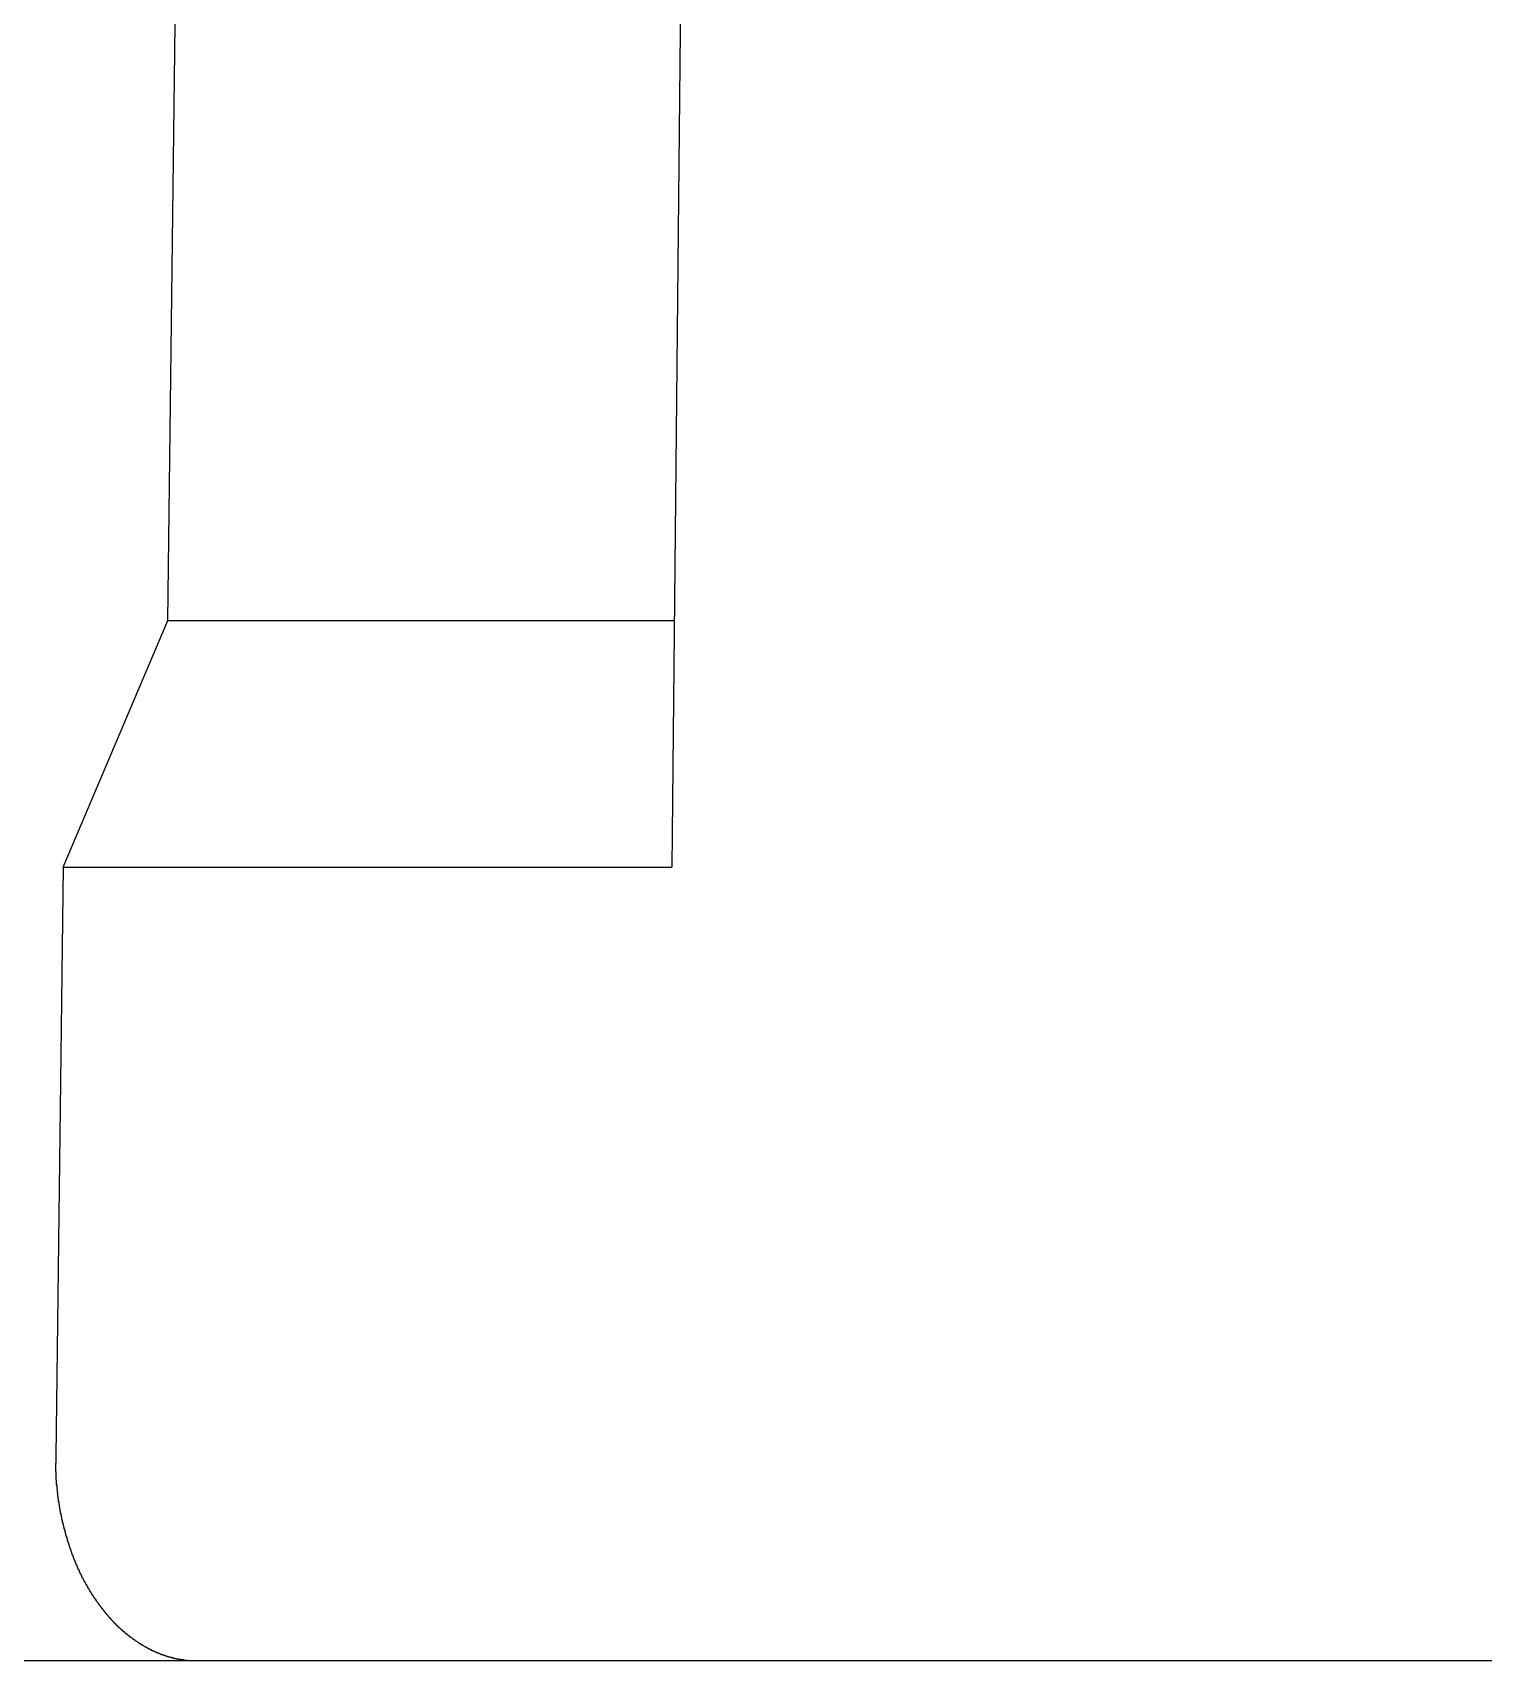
# Model space of a CAD drawing. Extents: x 257 to 467, y 148 to 350.
# Drawn here: x 295.97 to 299.589, y 234.877 to 238.937 of the extents above; entities that cross this region are included whole.
import ezdxf

# ---------------------------------------------------------------- set-up
doc = ezdxf.new("R2010")
doc.units = 0
doc.linetypes.add('DASHED', pattern=[19.05, 12.7, -6.35])
doc.layers.get('0').update_dxf_attribs({"linetype": 'CONTINUOUS'})

msp = doc.modelspace()

# ---------------------------------------------------------------- linework, layer by layer
at = {"color": 7, "linetype": 'CONTINUOUS'}
for p, q in [((297.8245, 262.8649), (297.5641, 236.8548)), ((296.3073, 237.47), (296.3679, 242.3772)), ((296.0457, 236.8548), (296.3073, 237.47)), ((296.3073, 237.47), (297.5702, 237.47)), ((296.0457, 236.8548), (296.0276, 235.3859)), ((296.0457, 236.8548), (297.5641, 236.8548)), ((291.6317, 234.8772), (319.6317, 234.8772))]:
    msp.add_line(p, q, dxfattribs=at)
at = {"color": 7}
msp.add_polyline3d([(296.028, 235.386, 0), (296.028, 235.386, 0), (296.028, 235.385, 0), (296.028, 235.385, 0), (296.028, 235.385, 0), (296.028, 235.384, 0), (296.028, 235.384, 0), (296.028, 235.384, 0), (296.028, 235.383, 0), (296.028, 235.383, 0), (296.028, 235.382, 0), (296.028, 235.382, 0), (296.028, 235.382, 0), (296.028, 235.381, 0), (296.028, 235.381, 0), (296.028, 235.381, 0), (296.028, 235.38, 0), (296.028, 235.38, 0), (296.028, 235.38, 0), (296.028, 235.379, 0), (296.028, 235.379, 0), (296.028, 235.379, 0), (296.028, 235.378, 0), (296.028, 235.378, 0), (296.028, 235.378, 0), (296.028, 235.377, 0), (296.028, 235.377, 0), (296.028, 235.377, 0), (296.028, 235.376, 0), (296.028, 235.376, 0), (296.028, 235.376, 0), (296.028, 235.375, 0), (296.028, 235.375, 0), (296.028, 235.375, 0), (296.028, 235.374, 0), (296.028, 235.374, 0), (296.028, 235.374, 0), (296.028, 235.373, 0), (296.028, 235.373, 0), (296.028, 235.373, 0), (296.028, 235.372, 0), (296.028, 235.372, 0), (296.028, 235.372, 0), (296.028, 235.371, 0), (296.028, 235.371, 0), (296.028, 235.371, 0), (296.028, 235.37, 0), (296.028, 235.37, 0), (296.028, 235.37, 0), (296.028, 235.369, 0), (296.028, 235.369, 0), (296.028, 235.369, 0), (296.027, 235.368, 0), (296.027, 235.368, 0), (296.027, 235.368, 0), (296.027, 235.367, 0), (296.027, 235.367, 0), (296.027, 235.366, 0), (296.027, 235.366, 0), (296.027, 235.366, 0), (296.027, 235.365, 0), (296.027, 235.365, 0), (296.027, 235.365, 0), (296.027, 235.364, 0), (296.027, 235.364, 0), (296.027, 235.364, 0), (296.027, 235.363, 0), (296.027, 235.363, 0), (296.027, 235.363, 0), (296.027, 235.362, 0), (296.027, 235.362, 0), (296.027, 235.362, 0), (296.027, 235.361, 0), (296.027, 235.361, 0), (296.027, 235.361, 0), (296.027, 235.36, 0), (296.027, 235.36, 0), (296.027, 235.36, 0), (296.027, 235.359, 0), (296.027, 235.359, 0), (296.027, 235.359, 0), (296.027, 235.358, 0), (296.027, 235.358, 0), (296.027, 235.358, 0), (296.027, 235.357, 0), (296.027, 235.357, 0), (296.027, 235.357, 0), (296.027, 235.356, 0), (296.027, 235.356, 0), (296.027, 235.356, 0), (296.027, 235.355, 0), (296.027, 235.355, 0), (296.027, 235.355, 0), (296.027, 235.354, 0), (296.027, 235.354, 0), (296.027, 235.354, 0), (296.027, 235.353, 0), (296.027, 235.353, 0), (296.027, 235.353, 0), (296.027, 235.352, 0), (296.027, 235.352, 0), (296.027, 235.352, 0), (296.027, 235.351, 0), (296.027, 235.351, 0), (296.027, 235.351, 0), (296.027, 235.35, 0), (296.027, 235.35, 0), (296.027, 235.349, 0), (296.027, 235.349, 0), (296.027, 235.349, 0), (296.028, 235.348, 0), (296.028, 235.348, 0), (296.028, 235.348, 0), (296.028, 235.347, 0), (296.028, 235.347, 0), (296.028, 235.347, 0), (296.028, 235.346, 0), (296.028, 235.346, 0), (296.028, 235.346, 0), (296.028, 235.345, 0), (296.028, 235.345, 0), (296.028, 235.345, 0), (296.028, 235.344, 0), (296.028, 235.344, 0), (296.028, 235.344, 0), (296.028, 235.343, 0), (296.028, 235.343, 0), (296.028, 235.343, 0), (296.028, 235.342, 0), (296.028, 235.342, 0), (296.028, 235.342, 0), (296.028, 235.341, 0), (296.028, 235.341, 0), (296.028, 235.341, 0), (296.028, 235.34, 0), (296.028, 235.34, 0), (296.028, 235.34, 0), (296.028, 235.339, 0), (296.028, 235.339, 0), (296.028, 235.339, 0), (296.028, 235.338, 0), (296.028, 235.338, 0), (296.028, 235.338, 0), (296.028, 235.337, 0), (296.028, 235.337, 0), (296.028, 235.337, 0), (296.028, 235.336, 0), (296.028, 235.336, 0), (296.028, 235.336, 0), (296.028, 235.335, 0), (296.028, 235.335, 0), (296.028, 235.335, 0), (296.028, 235.334, 0), (296.028, 235.334, 0), (296.028, 235.333, 0), (296.028, 235.333, 0), (296.028, 235.333, 0), (296.028, 235.332, 0), (296.028, 235.332, 0), (296.028, 235.332, 0), (296.028, 235.331, 0), (296.028, 235.331, 0), (296.028, 235.331, 0), (296.028, 235.33, 0), (296.028, 235.33, 0), (296.028, 235.33, 0), (296.028, 235.329, 0), (296.028, 235.329, 0), (296.028, 235.329, 0), (296.028, 235.328, 0), (296.028, 235.328, 0), (296.028, 235.328, 0), (296.028, 235.327, 0), (296.028, 235.327, 0), (296.029, 235.327, 0), (296.029, 235.326, 0), (296.029, 235.326, 0), (296.029, 235.326, 0), (296.029, 235.325, 0), (296.029, 235.325, 0), (296.029, 235.325, 0), (296.029, 235.324, 0), (296.029, 235.324, 0), (296.029, 235.324, 0), (296.029, 235.323, 0), (296.029, 235.323, 0), (296.029, 235.323, 0), (296.029, 235.322, 0), (296.029, 235.322, 0), (296.029, 235.322, 0), (296.029, 235.321, 0), (296.029, 235.321, 0), (296.029, 235.321, 0), (296.029, 235.32, 0), (296.029, 235.32, 0), (296.029, 235.32, 0), (296.029, 235.319, 0), (296.029, 235.319, 0), (296.029, 235.319, 0), (296.029, 235.318, 0), (296.029, 235.318, 0), (296.029, 235.318, 0), (296.029, 235.317, 0), (296.029, 235.317, 0), (296.029, 235.317, 0), (296.029, 235.316, 0), (296.029, 235.316, 0), (296.029, 235.316, 0), (296.029, 235.315, 0), (296.029, 235.315, 0), (296.03, 235.315, 0), (296.03, 235.314, 0), (296.03, 235.314, 0), (296.03, 235.313, 0), (296.03, 235.313, 0), (296.03, 235.313, 0), (296.03, 235.312, 0), (296.03, 235.312, 0), (296.03, 235.312, 0), (296.03, 235.311, 0), (296.03, 235.311, 0), (296.03, 235.311, 0), (296.03, 235.31, 0), (296.03, 235.31, 0), (296.03, 235.31, 0), (296.03, 235.309, 0), (296.03, 235.309, 0), (296.03, 235.309, 0), (296.03, 235.308, 0), (296.03, 235.308, 0), (296.03, 235.308, 0), (296.03, 235.307, 0), (296.03, 235.307, 0), (296.03, 235.307, 0), (296.03, 235.306, 0), (296.03, 235.306, 0), (296.03, 235.306, 0), (296.03, 235.305, 0), (296.03, 235.305, 0), (296.03, 235.305, 0), (296.031, 235.304, 0), (296.031, 235.304, 0), (296.031, 235.304, 0), (296.031, 235.303, 0), (296.031, 235.303, 0), (296.031, 235.303, 0), (296.031, 235.302, 0), (296.031, 235.302, 0), (296.031, 235.302, 0), (296.031, 235.301, 0), (296.031, 235.301, 0), (296.031, 235.301, 0), (296.031, 235.3, 0), (296.031, 235.3, 0), (296.031, 235.3, 0), (296.031, 235.299, 0), (296.031, 235.299, 0), (296.031, 235.299, 0), (296.031, 235.298, 0), (296.031, 235.298, 0), (296.031, 235.298, 0), (296.031, 235.297, 0), (296.031, 235.297, 0), (296.031, 235.297, 0), (296.031, 235.296, 0), (296.031, 235.296, 0), (296.031, 235.296, 0), (296.032, 235.295, 0), (296.032, 235.295, 0), (296.032, 235.295, 0), (296.032, 235.294, 0), (296.032, 235.294, 0), (296.032, 235.294, 0), (296.032, 235.293, 0), (296.032, 235.293, 0), (296.032, 235.293, 0), (296.032, 235.292, 0), (296.032, 235.292, 0), (296.032, 235.291, 0), (296.032, 235.291, 0), (296.032, 235.291, 0), (296.032, 235.29, 0), (296.032, 235.29, 0), (296.032, 235.29, 0), (296.032, 235.289, 0), (296.032, 235.289, 0), (296.032, 235.289, 0), (296.032, 235.288, 0), (296.032, 235.288, 0), (296.032, 235.288, 0), (296.032, 235.287, 0), (296.033, 235.287, 0), (296.033, 235.287, 0), (296.033, 235.286, 0), (296.033, 235.286, 0), (296.033, 235.286, 0), (296.033, 235.285, 0), (296.033, 235.285, 0), (296.033, 235.285, 0), (296.033, 235.284, 0), (296.033, 235.284, 0), (296.033, 235.284, 0), (296.033, 235.283, 0), (296.033, 235.283, 0), (296.033, 235.283, 0), (296.033, 235.282, 0), (296.033, 235.282, 0), (296.033, 235.282, 0), (296.033, 235.281, 0), (296.033, 235.281, 0), (296.033, 235.281, 0), (296.033, 235.28, 0), (296.033, 235.28, 0), (296.034, 235.28, 0), (296.034, 235.279, 0), (296.034, 235.279, 0), (296.034, 235.279, 0), (296.034, 235.278, 0), (296.034, 235.278, 0), (296.034, 235.278, 0), (296.034, 235.277, 0), (296.034, 235.277, 0), (296.034, 235.277, 0), (296.034, 235.276, 0), (296.034, 235.276, 0), (296.034, 235.276, 0), (296.034, 235.275, 0), (296.034, 235.275, 0), (296.034, 235.275, 0), (296.034, 235.274, 0), (296.034, 235.274, 0), (296.034, 235.274, 0), (296.034, 235.273, 0), (296.034, 235.273, 0), (296.035, 235.273, 0), (296.035, 235.272, 0), (296.035, 235.272, 0), (296.035, 235.272, 0), (296.035, 235.271, 0), (296.035, 235.271, 0), (296.035, 235.271, 0), (296.035, 235.27, 0), (296.035, 235.27, 0), (296.035, 235.27, 0), (296.035, 235.269, 0), (296.035, 235.269, 0), (296.035, 235.269, 0), (296.035, 235.268, 0), (296.035, 235.268, 0), (296.035, 235.268, 0), (296.035, 235.267, 0), (296.035, 235.267, 0), (296.035, 235.267, 0), (296.036, 235.266, 0), (296.036, 235.266, 0), (296.036, 235.266, 0), (296.036, 235.265, 0), (296.036, 235.265, 0), (296.036, 235.265, 0), (296.036, 235.264, 0), (296.036, 235.264, 0), (296.036, 235.264, 0), (296.036, 235.263, 0), (296.036, 235.263, 0), (296.036, 235.263, 0), (296.036, 235.262, 0), (296.036, 235.262, 0), (296.036, 235.262, 0), (296.036, 235.261, 0), (296.036, 235.261, 0), (296.036, 235.261, 0), (296.037, 235.26, 0), (296.037, 235.26, 0), (296.037, 235.26, 0), (296.037, 235.259, 0), (296.037, 235.259, 0), (296.037, 235.259, 0), (296.037, 235.258, 0), (296.037, 235.258, 0), (296.037, 235.258, 0), (296.037, 235.257, 0), (296.037, 235.257, 0), (296.037, 235.256, 0), (296.037, 235.256, 0), (296.037, 235.256, 0), (296.037, 235.255, 0), (296.037, 235.255, 0), (296.037, 235.255, 0), (296.038, 235.254, 0), (296.038, 235.254, 0), (296.038, 235.254, 0), (296.038, 235.253, 0), (296.038, 235.253, 0), (296.038, 235.253, 0), (296.038, 235.252, 0), (296.038, 235.252, 0), (296.038, 235.252, 0), (296.038, 235.251, 0), (296.038, 235.251, 0), (296.038, 235.251, 0), (296.038, 235.25, 0), (296.038, 235.25, 0), (296.038, 235.25, 0), (296.038, 235.249, 0), (296.039, 235.249, 0), (296.039, 235.249, 0), (296.039, 235.248, 0), (296.039, 235.248, 0), (296.039, 235.248, 0), (296.039, 235.247, 0), (296.039, 235.247, 0), (296.039, 235.247, 0), (296.039, 235.246, 0), (296.039, 235.246, 0), (296.039, 235.246, 0), (296.039, 235.245, 0), (296.039, 235.245, 0), (296.039, 235.245, 0), (296.039, 235.244, 0), (296.039, 235.244, 0), (296.04, 235.244, 0), (296.04, 235.243, 0), (296.04, 235.243, 0), (296.04, 235.243, 0), (296.04, 235.242, 0), (296.04, 235.242, 0), (296.04, 235.242, 0), (296.04, 235.241, 0), (296.04, 235.241, 0), (296.04, 235.241, 0), (296.04, 235.24, 0), (296.04, 235.24, 0), (296.04, 235.24, 0), (296.04, 235.239, 0), (296.04, 235.239, 0), (296.041, 235.239, 0), (296.041, 235.238, 0), (296.041, 235.238, 0), (296.041, 235.238, 0), (296.041, 235.237, 0), (296.041, 235.237, 0), (296.041, 235.237, 0), (296.041, 235.236, 0), (296.041, 235.236, 0), (296.041, 235.236, 0), (296.041, 235.235, 0), (296.041, 235.235, 0), (296.041, 235.235, 0), (296.041, 235.234, 0), (296.042, 235.234, 0), (296.042, 235.234, 0), (296.042, 235.233, 0), (296.042, 235.233, 0), (296.042, 235.233, 0), (296.042, 235.232, 0), (296.042, 235.232, 0), (296.042, 235.232, 0), (296.042, 235.231, 0), (296.042, 235.231, 0), (296.042, 235.231, 0), (296.042, 235.23, 0), (296.042, 235.23, 0), (296.042, 235.23, 0), (296.043, 235.229, 0), (296.043, 235.229, 0), (296.043, 235.229, 0), (296.043, 235.228, 0), (296.043, 235.228, 0), (296.043, 235.228, 0), (296.043, 235.227, 0), (296.043, 235.227, 0), (296.043, 235.227, 0), (296.043, 235.226, 0), (296.043, 235.226, 0), (296.043, 235.226, 0), (296.043, 235.225, 0), (296.044, 235.225, 0), (296.044, 235.225, 0), (296.044, 235.224, 0), (296.044, 235.224, 0), (296.044, 235.224, 0), (296.044, 235.224, 0), (296.044, 235.223, 0), (296.044, 235.223, 0), (296.044, 235.223, 0), (296.044, 235.222, 0), (296.044, 235.222, 0), (296.044, 235.222, 0), (296.044, 235.221, 0), (296.045, 235.221, 0), (296.045, 235.221, 0), (296.045, 235.22, 0), (296.045, 235.22, 0), (296.045, 235.22, 0), (296.045, 235.219, 0), (296.045, 235.219, 0), (296.045, 235.219, 0), (296.045, 235.218, 0), (296.045, 235.218, 0), (296.045, 235.218, 0), (296.045, 235.217, 0), (296.045, 235.217, 0), (296.046, 235.217, 0), (296.046, 235.216, 0), (296.046, 235.216, 0), (296.046, 235.216, 0), (296.046, 235.215, 0), (296.046, 235.215, 0), (296.046, 235.215, 0), (296.046, 235.214, 0), (296.046, 235.214, 0), (296.046, 235.214, 0), (296.046, 235.213, 0), (296.046, 235.213, 0), (296.047, 235.213, 0), (296.047, 235.212, 0), (296.047, 235.212, 0), (296.047, 235.212, 0), (296.047, 235.211, 0), (296.047, 235.211, 0), (296.047, 235.211, 0), (296.047, 235.21, 0), (296.047, 235.21, 0), (296.047, 235.21, 0), (296.047, 235.209, 0), (296.047, 235.209, 0), (296.048, 235.209, 0), (296.048, 235.208, 0), (296.048, 235.208, 0), (296.048, 235.208, 0), (296.048, 235.207, 0), (296.048, 235.207, 0), (296.048, 235.207, 0), (296.048, 235.206, 0), (296.048, 235.206, 0), (296.048, 235.206, 0), (296.048, 235.205, 0), (296.048, 235.205, 0), (296.049, 235.205, 0), (296.049, 235.204, 0), (296.049, 235.204, 0), (296.049, 235.204, 0), (296.049, 235.203, 0), (296.049, 235.203, 0), (296.049, 235.203, 0), (296.049, 235.202, 0), (296.049, 235.202, 0), (296.049, 235.202, 0), (296.049, 235.201, 0), (296.05, 235.201, 0), (296.05, 235.201, 0), (296.05, 235.2, 0), (296.05, 235.2, 0), (296.05, 235.2, 0), (296.05, 235.199, 0), (296.05, 235.199, 0), (296.05, 235.199, 0), (296.05, 235.198, 0), (296.05, 235.198, 0), (296.05, 235.198, 0), (296.051, 235.197, 0), (296.051, 235.197, 0), (296.051, 235.197, 0), (296.051, 235.196, 0), (296.051, 235.196, 0), (296.051, 235.196, 0), (296.051, 235.195, 0), (296.051, 235.195, 0), (296.051, 235.195, 0), (296.051, 235.194, 0), (296.051, 235.194, 0), (296.052, 235.194, 0), (296.052, 235.194, 0), (296.052, 235.193, 0), (296.052, 235.193, 0), (296.052, 235.193, 0), (296.052, 235.192, 0), (296.052, 235.192, 0), (296.052, 235.192, 0), (296.052, 235.191, 0), (296.052, 235.191, 0), (296.052, 235.191, 0), (296.053, 235.19, 0), (296.053, 235.19, 0), (296.053, 235.19, 0), (296.053, 235.189, 0), (296.053, 235.189, 0), (296.053, 235.189, 0), (296.053, 235.188, 0), (296.053, 235.188, 0), (296.053, 235.188, 0), (296.053, 235.187, 0), (296.053, 235.187, 0), (296.054, 235.187, 0), (296.054, 235.186, 0), (296.054, 235.186, 0), (296.054, 235.186, 0), (296.054, 235.185, 0), (296.054, 235.185, 0), (296.054, 235.185, 0), (296.054, 235.184, 0), (296.054, 235.184, 0), (296.054, 235.184, 0), (296.055, 235.183, 0), (296.055, 235.183, 0), (296.055, 235.183, 0), (296.055, 235.182, 0), (296.055, 235.182, 0), (296.055, 235.182, 0), (296.055, 235.181, 0), (296.055, 235.181, 0), (296.055, 235.181, 0), (296.055, 235.18, 0), (296.055, 235.18, 0), (296.056, 235.18, 0), (296.056, 235.179, 0), (296.056, 235.179, 0), (296.056, 235.179, 0), (296.056, 235.178, 0), (296.056, 235.178, 0), (296.056, 235.178, 0), (296.056, 235.178, 0), (296.056, 235.177, 0), (296.056, 235.177, 0), (296.057, 235.177, 0), (296.057, 235.176, 0), (296.057, 235.176, 0), (296.057, 235.176, 0), (296.057, 235.175, 0), (296.057, 235.175, 0), (296.057, 235.175, 0), (296.057, 235.174, 0), (296.057, 235.174, 0), (296.057, 235.174, 0), (296.058, 235.173, 0), (296.058, 235.173, 0), (296.058, 235.173, 0), (296.058, 235.172, 0), (296.058, 235.172, 0), (296.058, 235.172, 0), (296.058, 235.171, 0), (296.058, 235.171, 0), (296.058, 235.171, 0), (296.059, 235.17, 0), (296.059, 235.17, 0), (296.059, 235.17, 0), (296.059, 235.169, 0), (296.059, 235.169, 0), (296.059, 235.169, 0), (296.059, 235.168, 0), (296.059, 235.168, 0), (296.059, 235.168, 0), (296.059, 235.167, 0), (296.06, 235.167, 0), (296.06, 235.167, 0), (296.06, 235.166, 0), (296.06, 235.166, 0), (296.06, 235.166, 0), (296.06, 235.166, 0), (296.06, 235.165, 0), (296.06, 235.165, 0), (296.06, 235.165, 0), (296.061, 235.164, 0), (296.061, 235.164, 0), (296.061, 235.164, 0), (296.061, 235.163, 0), (296.061, 235.163, 0), (296.061, 235.163, 0), (296.061, 235.162, 0), (296.061, 235.162, 0), (296.061, 235.162, 0), (296.061, 235.161, 0), (296.062, 235.161, 0), (296.062, 235.161, 0), (296.062, 235.16, 0), (296.062, 235.16, 0), (296.062, 235.16, 0), (296.062, 235.159, 0), (296.062, 235.159, 0), (296.062, 235.159, 0), (296.062, 235.158, 0), (296.063, 235.158, 0), (296.063, 235.158, 0), (296.063, 235.157, 0), (296.063, 235.157, 0), (296.063, 235.157, 0), (296.063, 235.156, 0), (296.063, 235.156, 0), (296.063, 235.156, 0), (296.063, 235.156, 0), (296.064, 235.155, 0), (296.064, 235.155, 0), (296.064, 235.155, 0), (296.064, 235.154, 0), (296.064, 235.154, 0), (296.064, 235.154, 0), (296.064, 235.153, 0), (296.064, 235.153, 0), (296.064, 235.153, 0), (296.065, 235.152, 0), (296.065, 235.152, 0), (296.065, 235.152, 0), (296.065, 235.151, 0), (296.065, 235.151, 0), (296.065, 235.151, 0), (296.065, 235.15, 0), (296.065, 235.15, 0), (296.065, 235.15, 0), (296.066, 235.149, 0), (296.066, 235.149, 0), (296.066, 235.149, 0), (296.066, 235.148, 0), (296.066, 235.148, 0), (296.066, 235.148, 0), (296.066, 235.147, 0), (296.066, 235.147, 0), (296.067, 235.147, 0), (296.067, 235.147, 0), (296.067, 235.146, 0), (296.067, 235.146, 0), (296.067, 235.146, 0), (296.067, 235.145, 0), (296.067, 235.145, 0), (296.067, 235.145, 0), (296.067, 235.144, 0), (296.068, 235.144, 0), (296.068, 235.144, 0), (296.068, 235.143, 0), (296.068, 235.143, 0), (296.068, 235.143, 0), (296.068, 235.142, 0), (296.068, 235.142, 0), (296.068, 235.142, 0), (296.068, 235.141, 0), (296.069, 235.141, 0), (296.069, 235.141, 0), (296.069, 235.14, 0), (296.069, 235.14, 0), (296.069, 235.14, 0), (296.069, 235.14, 0), (296.069, 235.139, 0), (296.069, 235.139, 0), (296.07, 235.139, 0), (296.07, 235.138, 0), (296.07, 235.138, 0), (296.07, 235.138, 0), (296.07, 235.137, 0), (296.07, 235.137, 0), (296.07, 235.137, 0), (296.07, 235.136, 0), (296.071, 235.136, 0), (296.071, 235.136, 0), (296.071, 235.135, 0), (296.071, 235.135, 0), (296.071, 235.135, 0), (296.071, 235.134, 0), (296.071, 235.134, 0), (296.071, 235.134, 0), (296.072, 235.133, 0), (296.072, 235.133, 0), (296.072, 235.133, 0), (296.072, 235.133, 0), (296.072, 235.132, 0), (296.072, 235.132, 0), (296.072, 235.132, 0), (296.072, 235.131, 0), (296.073, 235.131, 0), (296.073, 235.131, 0), (296.073, 235.13, 0), (296.073, 235.13, 0), (296.073, 235.13, 0), (296.073, 235.129, 0), (296.073, 235.129, 0), (296.073, 235.129, 0), (296.074, 235.128, 0), (296.074, 235.128, 0), (296.074, 235.128, 0), (296.074, 235.127, 0), (296.074, 235.127, 0), (296.074, 235.127, 0), (296.074, 235.127, 0), (296.074, 235.126, 0), (296.075, 235.126, 0), (296.075, 235.126, 0), (296.075, 235.125, 0), (296.075, 235.125, 0), (296.075, 235.125, 0), (296.075, 235.124, 0), (296.075, 235.124, 0), (296.075, 235.124, 0), (296.076, 235.123, 0), (296.076, 235.123, 0), (296.076, 235.123, 0), (296.076, 235.122, 0), (296.076, 235.122, 0), (296.076, 235.122, 0), (296.076, 235.121, 0), (296.076, 235.121, 0), (296.077, 235.121, 0), (296.077, 235.121, 0), (296.077, 235.12, 0), (296.077, 235.12, 0), (296.077, 235.12, 0), (296.077, 235.119, 0), (296.077, 235.119, 0), (296.078, 235.119, 0), (296.078, 235.118, 0), (296.078, 235.118, 0), (296.078, 235.118, 0), (296.078, 235.117, 0), (296.078, 235.117, 0), (296.078, 235.117, 0), (296.078, 235.116, 0), (296.079, 235.116, 0), (296.079, 235.116, 0), (296.079, 235.116, 0), (296.079, 235.115, 0), (296.079, 235.115, 0), (296.079, 235.115, 0), (296.079, 235.114, 0), (296.08, 235.114, 0), (296.08, 235.114, 0), (296.08, 235.113, 0), (296.08, 235.113, 0), (296.08, 235.113, 0), (296.08, 235.112, 0), (296.08, 235.112, 0), (296.08, 235.112, 0), (296.081, 235.111, 0), (296.081, 235.111, 0), (296.081, 235.111, 0), (296.081, 235.111, 0), (296.081, 235.11, 0), (296.081, 235.11, 0), (296.081, 235.11, 0), (296.082, 235.109, 0), (296.082, 235.109, 0), (296.082, 235.109, 0), (296.082, 235.108, 0), (296.082, 235.108, 0), (296.082, 235.108, 0), (296.082, 235.107, 0), (296.083, 235.107, 0), (296.083, 235.107, 0), (296.083, 235.106, 0), (296.083, 235.106, 0), (296.083, 235.106, 0), (296.083, 235.106, 0), (296.083, 235.105, 0), (296.084, 235.105, 0), (296.084, 235.105, 0), (296.084, 235.104, 0), (296.084, 235.104, 0), (296.084, 235.104, 0), (296.084, 235.103, 0), (296.084, 235.103, 0), (296.085, 235.103, 0), (296.085, 235.102, 0), (296.085, 235.102, 0), (296.085, 235.102, 0), (296.085, 235.102, 0), (296.085, 235.101, 0), (296.085, 235.101, 0), (296.086, 235.101, 0), (296.086, 235.1, 0), (296.086, 235.1, 0), (296.086, 235.1, 0), (296.086, 235.099, 0), (296.086, 235.099, 0), (296.086, 235.099, 0), (296.087, 235.098, 0), (296.087, 235.098, 0), (296.087, 235.098, 0), (296.087, 235.098, 0), (296.087, 235.097, 0), (296.087, 235.097, 0), (296.087, 235.097, 0), (296.088, 235.096, 0), (296.088, 235.096, 0), (296.088, 235.096, 0), (296.088, 235.095, 0), (296.088, 235.095, 0), (296.088, 235.095, 0), (296.088, 235.094, 0), (296.089, 235.094, 0), (296.089, 235.094, 0), (296.089, 235.094, 0), (296.089, 235.093, 0), (296.089, 235.093, 0), (296.089, 235.093, 0), (296.09, 235.092, 0), (296.09, 235.092, 0), (296.09, 235.092, 0), (296.09, 235.091, 0), (296.09, 235.091, 0), (296.09, 235.091, 0), (296.09, 235.091, 0), (296.091, 235.09, 0), (296.091, 235.09, 0), (296.091, 235.09, 0), (296.091, 235.089, 0), (296.091, 235.089, 0), (296.091, 235.089, 0), (296.091, 235.088, 0), (296.092, 235.088, 0), (296.092, 235.088, 0), (296.092, 235.087, 0), (296.092, 235.087, 0), (296.092, 235.087, 0), (296.092, 235.087, 0), (296.093, 235.086, 0), (296.093, 235.086, 0), (296.093, 235.086, 0), (296.093, 235.085, 0), (296.093, 235.085, 0), (296.093, 235.085, 0), (296.093, 235.084, 0), (296.094, 235.084, 0), (296.094, 235.084, 0), (296.094, 235.084, 0), (296.094, 235.083, 0), (296.094, 235.083, 0), (296.094, 235.083, 0), (296.095, 235.082, 0), (296.095, 235.082, 0), (296.095, 235.082, 0), (296.095, 235.081, 0), (296.095, 235.081, 0), (296.095, 235.081, 0), (296.096, 235.08, 0), (296.096, 235.08, 0), (296.096, 235.08, 0), (296.096, 235.08, 0), (296.096, 235.079, 0), (296.096, 235.079, 0), (296.096, 235.079, 0), (296.097, 235.078, 0), (296.097, 235.078, 0), (296.097, 235.078, 0), (296.097, 235.077, 0), (296.097, 235.077, 0), (296.097, 235.077, 0), (296.098, 235.077, 0), (296.098, 235.076, 0), (296.098, 235.076, 0), (296.098, 235.076, 0), (296.098, 235.075, 0), (296.098, 235.075, 0), (296.099, 235.075, 0), (296.099, 235.074, 0), (296.099, 235.074, 0), (296.099, 235.074, 0), (296.099, 235.074, 0), (296.099, 235.073, 0), (296.1, 235.073, 0), (296.1, 235.073, 0), (296.1, 235.072, 0), (296.1, 235.072, 0), (296.1, 235.072, 0), (296.1, 235.071, 0), (296.1, 235.071, 0), (296.101, 235.071, 0), (296.101, 235.071, 0), (296.101, 235.07, 0), (296.101, 235.07, 0), (296.101, 235.07, 0), (296.101, 235.069, 0), (296.102, 235.069, 0), (296.102, 235.069, 0), (296.102, 235.069, 0), (296.102, 235.068, 0), (296.102, 235.068, 0), (296.102, 235.068, 0), (296.103, 235.067, 0), (296.103, 235.067, 0), (296.103, 235.067, 0), (296.103, 235.066, 0), (296.103, 235.066, 0), (296.103, 235.066, 0), (296.104, 235.066, 0), (296.104, 235.065, 0), (296.104, 235.065, 0), (296.104, 235.065, 0), (296.104, 235.064, 0), (296.104, 235.064, 0), (296.105, 235.064, 0), (296.105, 235.063, 0), (296.105, 235.063, 0), (296.105, 235.063, 0), (296.105, 235.063, 0), (296.106, 235.062, 0), (296.106, 235.062, 0), (296.106, 235.062, 0), (296.106, 235.061, 0), (296.106, 235.061, 0), (296.106, 235.061, 0), (296.107, 235.061, 0), (296.107, 235.06, 0), (296.107, 235.06, 0), (296.107, 235.06, 0), (296.107, 235.059, 0), (296.107, 235.059, 0), (296.108, 235.059, 0), (296.108, 235.058, 0), (296.108, 235.058, 0), (296.108, 235.058, 0), (296.108, 235.058, 0), (296.108, 235.057, 0), (296.109, 235.057, 0), (296.109, 235.057, 0), (296.109, 235.056, 0), (296.109, 235.056, 0), (296.109, 235.056, 0), (296.109, 235.056, 0), (296.11, 235.055, 0), (296.11, 235.055, 0), (296.11, 235.055, 0), (296.11, 235.054, 0), (296.11, 235.054, 0), (296.111, 235.054, 0), (296.111, 235.054, 0), (296.111, 235.053, 0), (296.111, 235.053, 0), (296.111, 235.053, 0), (296.111, 235.052, 0), (296.112, 235.052, 0), (296.112, 235.052, 0), (296.112, 235.051, 0), (296.112, 235.051, 0), (296.112, 235.051, 0), (296.112, 235.051, 0), (296.113, 235.05, 0), (296.113, 235.05, 0), (296.113, 235.05, 0), (296.113, 235.049, 0), (296.113, 235.049, 0), (296.114, 235.049, 0), (296.114, 235.049, 0), (296.114, 235.048, 0), (296.114, 235.048, 0), (296.114, 235.048, 0), (296.114, 235.047, 0), (296.115, 235.047, 0), (296.115, 235.047, 0), (296.115, 235.047, 0), (296.115, 235.046, 0), (296.115, 235.046, 0), (296.116, 235.046, 0), (296.116, 235.045, 0), (296.116, 235.045, 0), (296.116, 235.045, 0), (296.116, 235.045, 0), (296.116, 235.044, 0), (296.117, 235.044, 0), (296.117, 235.044, 0), (296.117, 235.043, 0), (296.117, 235.043, 0), (296.117, 235.043, 0), (296.118, 235.043, 0), (296.118, 235.042, 0), (296.118, 235.042, 0), (296.118, 235.042, 0), (296.118, 235.041, 0), (296.118, 235.041, 0), (296.119, 235.041, 0), (296.119, 235.041, 0), (296.119, 235.04, 0), (296.119, 235.04, 0), (296.119, 235.04, 0), (296.12, 235.039, 0), (296.12, 235.039, 0), (296.12, 235.039, 0), (296.12, 235.039, 0), (296.12, 235.038, 0), (296.121, 235.038, 0), (296.121, 235.038, 0), (296.121, 235.037, 0), (296.121, 235.037, 0), (296.121, 235.037, 0), (296.121, 235.037, 0), (296.122, 235.036, 0), (296.122, 235.036, 0), (296.122, 235.036, 0), (296.122, 235.035, 0), (296.122, 235.035, 0), (296.123, 235.035, 0), (296.123, 235.035, 0), (296.123, 235.034, 0), (296.123, 235.034, 0), (296.123, 235.034, 0), (296.124, 235.033, 0), (296.124, 235.033, 0), (296.124, 235.033, 0), (296.124, 235.033, 0), (296.124, 235.032, 0), (296.124, 235.032, 0), (296.125, 235.032, 0), (296.125, 235.031, 0), (296.125, 235.031, 0), (296.125, 235.031, 0), (296.125, 235.031, 0), (296.126, 235.03, 0), (296.126, 235.03, 0), (296.126, 235.03, 0), (296.126, 235.03, 0), (296.126, 235.029, 0), (296.127, 235.029, 0), (296.127, 235.029, 0), (296.127, 235.028, 0), (296.127, 235.028, 0), (296.127, 235.028, 0), (296.128, 235.028, 0), (296.128, 235.027, 0), (296.128, 235.027, 0), (296.128, 235.027, 0), (296.128, 235.026, 0), (296.129, 235.026, 0), (296.129, 235.026, 0), (296.129, 235.026, 0), (296.129, 235.025, 0), (296.129, 235.025, 0), (296.129, 235.025, 0), (296.13, 235.024, 0), (296.13, 235.024, 0), (296.13, 235.024, 0), (296.13, 235.024, 0), (296.13, 235.023, 0), (296.131, 235.023, 0), (296.131, 235.023, 0), (296.131, 235.023, 0), (296.131, 235.022, 0), (296.131, 235.022, 0), (296.132, 235.022, 0), (296.132, 235.021, 0), (296.132, 235.021, 0), (296.132, 235.021, 0), (296.132, 235.021, 0), (296.133, 235.02, 0), (296.133, 235.02, 0), (296.133, 235.02, 0), (296.133, 235.019, 0), (296.133, 235.019, 0), (296.134, 235.019, 0), (296.134, 235.019, 0), (296.134, 235.018, 0), (296.134, 235.018, 0), (296.134, 235.018, 0), (296.135, 235.018, 0), (296.135, 235.017, 0), (296.135, 235.017, 0), (296.135, 235.017, 0), (296.135, 235.016, 0), (296.136, 235.016, 0), (296.136, 235.016, 0), (296.136, 235.016, 0), (296.136, 235.015, 0), (296.136, 235.015, 0), (296.137, 235.015, 0), (296.137, 235.015, 0), (296.137, 235.014, 0), (296.137, 235.014, 0), (296.137, 235.014, 0), (296.138, 235.013, 0), (296.138, 235.013, 0), (296.138, 235.013, 0), (296.138, 235.013, 0), (296.138, 235.012, 0), (296.139, 235.012, 0), (296.139, 235.012, 0), (296.139, 235.012, 0), (296.139, 235.011, 0), (296.139, 235.011, 0), (296.14, 235.011, 0), (296.14, 235.01, 0), (296.14, 235.01, 0), (296.14, 235.01, 0), (296.141, 235.01, 0), (296.141, 235.009, 0), (296.141, 235.009, 0), (296.141, 235.009, 0), (296.141, 235.009, 0), (296.142, 235.008, 0), (296.142, 235.008, 0), (296.142, 235.008, 0), (296.142, 235.007, 0), (296.142, 235.007, 0), (296.143, 235.007, 0), (296.143, 235.007, 0), (296.143, 235.006, 0), (296.143, 235.006, 0), (296.143, 235.006, 0), (296.144, 235.006, 0), (296.144, 235.005, 0), (296.144, 235.005, 0), (296.144, 235.005, 0), (296.144, 235.005, 0), (296.145, 235.004, 0), (296.145, 235.004, 0), (296.145, 235.004, 0), (296.145, 235.003, 0), (296.146, 235.003, 0), (296.146, 235.003, 0), (296.146, 235.003, 0), (296.146, 235.002, 0), (296.146, 235.002, 0), (296.147, 235.002, 0), (296.147, 235.002, 0), (296.147, 235.001, 0), (296.147, 235.001, 0), (296.147, 235.001, 0), (296.148, 235.001, 0), (296.148, 235, 0), (296.148, 235, 0), (296.148, 235, 0), (296.148, 234.999, 0), (296.149, 234.999, 0), (296.149, 234.999, 0), (296.149, 234.999, 0), (296.149, 234.998, 0), (296.15, 234.998, 0), (296.15, 234.998, 0), (296.15, 234.998, 0), (296.15, 234.997, 0), (296.15, 234.997, 0), (296.151, 234.997, 0), (296.151, 234.997, 0), (296.151, 234.996, 0), (296.151, 234.996, 0), (296.151, 234.996, 0), (296.152, 234.995, 0), (296.152, 234.995, 0), (296.152, 234.995, 0), (296.152, 234.995, 0), (296.153, 234.994, 0), (296.153, 234.994, 0), (296.153, 234.994, 0), (296.153, 234.994, 0), (296.153, 234.993, 0), (296.154, 234.993, 0), (296.154, 234.993, 0), (296.154, 234.993, 0), (296.154, 234.992, 0), (296.155, 234.992, 0), (296.155, 234.992, 0), (296.155, 234.992, 0), (296.155, 234.991, 0), (296.155, 234.991, 0), (296.156, 234.991, 0), (296.156, 234.991, 0), (296.156, 234.99, 0), (296.156, 234.99, 0), (296.156, 234.99, 0), (296.157, 234.989, 0), (296.157, 234.989, 0), (296.157, 234.989, 0), (296.157, 234.989, 0), (296.158, 234.988, 0), (296.158, 234.988, 0), (296.158, 234.988, 0), (296.158, 234.988, 0), (296.158, 234.987, 0), (296.159, 234.987, 0), (296.159, 234.987, 0), (296.159, 234.987, 0), (296.159, 234.986, 0), (296.16, 234.986, 0), (296.16, 234.986, 0), (296.16, 234.986, 0), (296.16, 234.985, 0), (296.161, 234.985, 0), (296.161, 234.985, 0), (296.161, 234.985, 0), (296.161, 234.984, 0), (296.161, 234.984, 0), (296.162, 234.984, 0), (296.162, 234.984, 0), (296.162, 234.983, 0), (296.162, 234.983, 0), (296.163, 234.983, 0), (296.163, 234.983, 0), (296.163, 234.982, 0), (296.163, 234.982, 0), (296.163, 234.982, 0), (296.164, 234.982, 0), (296.164, 234.981, 0), (296.164, 234.981, 0), (296.164, 234.981, 0), (296.165, 234.981, 0), (296.165, 234.98, 0), (296.165, 234.98, 0), (296.165, 234.98, 0), (296.166, 234.98, 0), (296.166, 234.979, 0), (296.166, 234.979, 0), (296.166, 234.979, 0), (296.166, 234.979, 0), (296.167, 234.978, 0), (296.167, 234.978, 0), (296.167, 234.978, 0), (296.167, 234.978, 0), (296.168, 234.977, 0), (296.168, 234.977, 0), (296.168, 234.977, 0), (296.168, 234.977, 0), (296.169, 234.976, 0), (296.169, 234.976, 0), (296.169, 234.976, 0), (296.169, 234.976, 0), (296.169, 234.975, 0), (296.17, 234.975, 0), (296.17, 234.975, 0), (296.17, 234.975, 0), (296.17, 234.974, 0), (296.171, 234.974, 0), (296.171, 234.974, 0), (296.171, 234.974, 0), (296.171, 234.973, 0), (296.172, 234.973, 0), (296.172, 234.973, 0), (296.172, 234.973, 0), (296.172, 234.972, 0), (296.172, 234.972, 0), (296.173, 234.972, 0), (296.173, 234.972, 0), (296.173, 234.971, 0), (296.173, 234.971, 0), (296.174, 234.971, 0), (296.174, 234.971, 0), (296.174, 234.97, 0), (296.174, 234.97, 0), (296.175, 234.97, 0), (296.175, 234.97, 0), (296.175, 234.969, 0), (296.175, 234.969, 0), (296.176, 234.969, 0), (296.176, 234.969, 0), (296.176, 234.968, 0), (296.176, 234.968, 0), (296.177, 234.968, 0), (296.177, 234.968, 0), (296.177, 234.967, 0), (296.177, 234.967, 0), (296.178, 234.967, 0), (296.178, 234.967, 0), (296.178, 234.967, 0), (296.178, 234.966, 0), (296.178, 234.966, 0), (296.179, 234.966, 0), (296.179, 234.966, 0), (296.179, 234.965, 0), (296.179, 234.965, 0), (296.18, 234.965, 0), (296.18, 234.965, 0), (296.18, 234.964, 0), (296.18, 234.964, 0), (296.181, 234.964, 0), (296.181, 234.964, 0), (296.181, 234.963, 0), (296.181, 234.963, 0), (296.182, 234.963, 0), (296.182, 234.963, 0), (296.182, 234.962, 0), (296.182, 234.962, 0), (296.183, 234.962, 0), (296.183, 234.962, 0), (296.183, 234.962, 0), (296.183, 234.961, 0), (296.184, 234.961, 0), (296.184, 234.961, 0), (296.184, 234.961, 0), (296.184, 234.96, 0), (296.185, 234.96, 0), (296.185, 234.96, 0), (296.185, 234.96, 0), (296.185, 234.959, 0), (296.186, 234.959, 0), (296.186, 234.959, 0), (296.186, 234.959, 0), (296.186, 234.959, 0), (296.187, 234.958, 0), (296.187, 234.958, 0), (296.187, 234.958, 0), (296.187, 234.958, 0), (296.188, 234.957, 0), (296.188, 234.957, 0), (296.188, 234.957, 0), (296.188, 234.957, 0), (296.189, 234.956, 0), (296.189, 234.956, 0), (296.189, 234.956, 0), (296.189, 234.956, 0), (296.19, 234.956, 0), (296.19, 234.955, 0), (296.19, 234.955, 0), (296.19, 234.955, 0), (296.191, 234.955, 0), (296.191, 234.954, 0), (296.191, 234.954, 0), (296.191, 234.954, 0), (296.192, 234.954, 0), (296.192, 234.953, 0), (296.192, 234.953, 0), (296.192, 234.953, 0), (296.193, 234.953, 0), (296.193, 234.953, 0), (296.193, 234.952, 0), (296.193, 234.952, 0), (296.194, 234.952, 0), (296.194, 234.952, 0), (296.194, 234.951, 0), (296.194, 234.951, 0), (296.195, 234.951, 0), (296.195, 234.951, 0), (296.195, 234.951, 0), (296.195, 234.95, 0), (296.196, 234.95, 0), (296.196, 234.95, 0), (296.196, 234.95, 0), (296.196, 234.949, 0), (296.197, 234.949, 0), (296.197, 234.949, 0), (296.197, 234.949, 0), (296.198, 234.949, 0), (296.198, 234.948, 0), (296.198, 234.948, 0), (296.198, 234.948, 0), (296.199, 234.948, 0), (296.199, 234.947, 0), (296.199, 234.947, 0), (296.199, 234.947, 0), (296.2, 234.947, 0), (296.2, 234.947, 0), (296.2, 234.946, 0), (296.2, 234.946, 0), (296.201, 234.946, 0), (296.201, 234.946, 0), (296.201, 234.946, 0), (296.201, 234.945, 0), (296.202, 234.945, 0), (296.202, 234.945, 0), (296.202, 234.945, 0), (296.202, 234.944, 0), (296.203, 234.944, 0), (296.203, 234.944, 0), (296.203, 234.944, 0), (296.204, 234.944, 0), (296.204, 234.943, 0), (296.204, 234.943, 0), (296.204, 234.943, 0), (296.205, 234.943, 0), (296.205, 234.942, 0), (296.205, 234.942, 0), (296.205, 234.942, 0), (296.206, 234.942, 0), (296.206, 234.942, 0), (296.206, 234.941, 0), (296.206, 234.941, 0), (296.207, 234.941, 0), (296.207, 234.941, 0), (296.207, 234.941, 0), (296.208, 234.94, 0), (296.208, 234.94, 0), (296.208, 234.94, 0), (296.208, 234.94, 0), (296.209, 234.94, 0), (296.209, 234.939, 0), (296.209, 234.939, 0), (296.209, 234.939, 0), (296.21, 234.939, 0), (296.21, 234.939, 0), (296.21, 234.938, 0), (296.21, 234.938, 0), (296.211, 234.938, 0), (296.211, 234.938, 0), (296.211, 234.937, 0), (296.212, 234.937, 0), (296.212, 234.937, 0), (296.212, 234.937, 0), (296.212, 234.937, 0), (296.213, 234.936, 0), (296.213, 234.936, 0), (296.213, 234.936, 0), (296.213, 234.936, 0), (296.214, 234.936, 0), (296.214, 234.935, 0), (296.214, 234.935, 0), (296.215, 234.935, 0), (296.215, 234.935, 0), (296.215, 234.935, 0), (296.215, 234.934, 0), (296.216, 234.934, 0), (296.216, 234.934, 0), (296.216, 234.934, 0), (296.216, 234.934, 0), (296.217, 234.933, 0), (296.217, 234.933, 0), (296.217, 234.933, 0), (296.218, 234.933, 0), (296.218, 234.933, 0), (296.218, 234.932, 0), (296.218, 234.932, 0), (296.219, 234.932, 0), (296.219, 234.932, 0), (296.219, 234.932, 0), (296.22, 234.931, 0), (296.22, 234.931, 0), (296.22, 234.931, 0), (296.22, 234.931, 0), (296.221, 234.931, 0), (296.221, 234.93, 0), (296.221, 234.93, 0), (296.221, 234.93, 0), (296.222, 234.93, 0), (296.222, 234.93, 0), (296.222, 234.929, 0), (296.223, 234.929, 0), (296.223, 234.929, 0), (296.223, 234.929, 0), (296.223, 234.929, 0), (296.224, 234.928, 0), (296.224, 234.928, 0), (296.224, 234.928, 0), (296.225, 234.928, 0), (296.225, 234.928, 0), (296.225, 234.927, 0), (296.225, 234.927, 0), (296.226, 234.927, 0), (296.226, 234.927, 0), (296.226, 234.927, 0), (296.226, 234.927, 0), (296.227, 234.926, 0), (296.227, 234.926, 0), (296.227, 234.926, 0), (296.228, 234.926, 0), (296.228, 234.926, 0), (296.228, 234.925, 0), (296.228, 234.925, 0), (296.229, 234.925, 0), (296.229, 234.925, 0), (296.229, 234.925, 0), (296.23, 234.924, 0), (296.23, 234.924, 0), (296.23, 234.924, 0), (296.23, 234.924, 0), (296.231, 234.924, 0), (296.231, 234.924, 0), (296.231, 234.923, 0), (296.232, 234.923, 0), (296.232, 234.923, 0), (296.232, 234.923, 0), (296.232, 234.923, 0), (296.233, 234.922, 0), (296.233, 234.922, 0), (296.233, 234.922, 0), (296.234, 234.922, 0), (296.234, 234.922, 0), (296.234, 234.921, 0), (296.234, 234.921, 0), (296.235, 234.921, 0), (296.235, 234.921, 0), (296.235, 234.921, 0), (296.236, 234.921, 0), (296.236, 234.92, 0), (296.236, 234.92, 0), (296.236, 234.92, 0), (296.237, 234.92, 0), (296.237, 234.92, 0), (296.237, 234.919, 0), (296.238, 234.919, 0), (296.238, 234.919, 0), (296.238, 234.919, 0), (296.238, 234.919, 0), (296.239, 234.919, 0), (296.239, 234.918, 0), (296.239, 234.918, 0), (296.24, 234.918, 0), (296.24, 234.918, 0), (296.24, 234.918, 0), (296.24, 234.918, 0), (296.241, 234.917, 0), (296.241, 234.917, 0), (296.241, 234.917, 0), (296.242, 234.917, 0), (296.242, 234.917, 0), (296.242, 234.916, 0), (296.243, 234.916, 0), (296.243, 234.916, 0), (296.243, 234.916, 0), (296.243, 234.916, 0), (296.244, 234.916, 0), (296.244, 234.915, 0), (296.244, 234.915, 0), (296.245, 234.915, 0), (296.245, 234.915, 0), (296.245, 234.915, 0), (296.245, 234.915, 0), (296.246, 234.914, 0), (296.246, 234.914, 0), (296.246, 234.914, 0), (296.247, 234.914, 0), (296.247, 234.914, 0), (296.247, 234.914, 0), (296.248, 234.913, 0), (296.248, 234.913, 0), (296.248, 234.913, 0), (296.248, 234.913, 0), (296.249, 234.913, 0), (296.249, 234.913, 0), (296.249, 234.912, 0), (296.25, 234.912, 0), (296.25, 234.912, 0), (296.25, 234.912, 0), (296.25, 234.912, 0), (296.251, 234.911, 0), (296.251, 234.911, 0), (296.251, 234.911, 0), (296.252, 234.911, 0), (296.252, 234.911, 0), (296.252, 234.911, 0), (296.253, 234.911, 0), (296.253, 234.91, 0), (296.253, 234.91, 0), (296.253, 234.91, 0), (296.254, 234.91, 0), (296.254, 234.91, 0), (296.254, 234.91, 0), (296.255, 234.909, 0), (296.255, 234.909, 0), (296.255, 234.909, 0), (296.256, 234.909, 0), (296.256, 234.909, 0), (296.256, 234.909, 0), (296.256, 234.908, 0), (296.257, 234.908, 0), (296.257, 234.908, 0), (296.257, 234.908, 0), (296.258, 234.908, 0), (296.258, 234.908, 0), (296.258, 234.907, 0), (296.259, 234.907, 0), (296.259, 234.907, 0), (296.259, 234.907, 0), (296.259, 234.907, 0), (296.26, 234.907, 0), (296.26, 234.906, 0), (296.26, 234.906, 0), (296.261, 234.906, 0), (296.261, 234.906, 0), (296.261, 234.906, 0), (296.262, 234.906, 0), (296.262, 234.906, 0), (296.262, 234.905, 0), (296.262, 234.905, 0), (296.263, 234.905, 0), (296.263, 234.905, 0), (296.263, 234.905, 0), (296.264, 234.905, 0), (296.264, 234.904, 0), (296.264, 234.904, 0), (296.265, 234.904, 0), (296.265, 234.904, 0), (296.265, 234.904, 0), (296.266, 234.904, 0), (296.266, 234.904, 0), (296.266, 234.903, 0), (296.266, 234.903, 0), (296.267, 234.903, 0), (296.267, 234.903, 0), (296.267, 234.903, 0), (296.268, 234.903, 0), (296.268, 234.903, 0), (296.268, 234.902, 0), (296.269, 234.902, 0), (296.269, 234.902, 0), (296.269, 234.902, 0), (296.269, 234.902, 0), (296.27, 234.902, 0), (296.27, 234.901, 0), (296.27, 234.901, 0), (296.271, 234.901, 0), (296.271, 234.901, 0), (296.271, 234.901, 0), (296.272, 234.901, 0), (296.272, 234.901, 0), (296.272, 234.9, 0), (296.273, 234.9, 0), (296.273, 234.9, 0), (296.273, 234.9, 0), (296.273, 234.9, 0), (296.274, 234.9, 0), (296.274, 234.9, 0), (296.274, 234.899, 0), (296.275, 234.899, 0), (296.275, 234.899, 0), (296.275, 234.899, 0), (296.276, 234.899, 0), (296.276, 234.899, 0), (296.276, 234.899, 0), (296.277, 234.898, 0), (296.277, 234.898, 0), (296.277, 234.898, 0), (296.278, 234.898, 0), (296.278, 234.898, 0), (296.278, 234.898, 0), (296.278, 234.898, 0), (296.279, 234.898, 0), (296.279, 234.897, 0), (296.279, 234.897, 0), (296.28, 234.897, 0), (296.28, 234.897, 0), (296.28, 234.897, 0), (296.281, 234.897, 0), (296.281, 234.897, 0), (296.281, 234.896, 0), (296.282, 234.896, 0), (296.282, 234.896, 0), (296.282, 234.896, 0), (296.283, 234.896, 0), (296.283, 234.896, 0), (296.283, 234.896, 0), (296.283, 234.896, 0), (296.284, 234.895, 0), (296.284, 234.895, 0), (296.284, 234.895, 0), (296.285, 234.895, 0), (296.285, 234.895, 0), (296.285, 234.895, 0), (296.286, 234.895, 0), (296.286, 234.894, 0), (296.286, 234.894, 0), (296.287, 234.894, 0), (296.287, 234.894, 0), (296.287, 234.894, 0), (296.288, 234.894, 0), (296.288, 234.894, 0), (296.288, 234.894, 0), (296.289, 234.893, 0), (296.289, 234.893, 0), (296.289, 234.893, 0), (296.289, 234.893, 0), (296.29, 234.893, 0), (296.29, 234.893, 0), (296.29, 234.893, 0), (296.291, 234.893, 0), (296.291, 234.893, 0), (296.291, 234.892, 0), (296.292, 234.892, 0), (296.292, 234.892, 0), (296.292, 234.892, 0), (296.293, 234.892, 0), (296.293, 234.892, 0), (296.293, 234.892, 0), (296.294, 234.892, 0), (296.294, 234.891, 0), (296.294, 234.891, 0), (296.295, 234.891, 0), (296.295, 234.891, 0), (296.295, 234.891, 0), (296.296, 234.891, 0), (296.296, 234.891, 0), (296.296, 234.891, 0), (296.297, 234.891, 0), (296.297, 234.89, 0), (296.297, 234.89, 0), (296.297, 234.89, 0), (296.298, 234.89, 0), (296.298, 234.89, 0), (296.298, 234.89, 0), (296.299, 234.89, 0), (296.299, 234.89, 0), (296.299, 234.89, 0), (296.3, 234.889, 0), (296.3, 234.889, 0), (296.3, 234.889, 0), (296.301, 234.889, 0), (296.301, 234.889, 0), (296.301, 234.889, 0), (296.302, 234.889, 0), (296.302, 234.889, 0), (296.302, 234.889, 0), (296.303, 234.888, 0), (296.303, 234.888, 0), (296.303, 234.888, 0), (296.304, 234.888, 0), (296.304, 234.888, 0), (296.304, 234.888, 0), (296.305, 234.888, 0), (296.305, 234.888, 0), (296.305, 234.888, 0), (296.306, 234.888, 0), (296.306, 234.887, 0), (296.306, 234.887, 0), (296.307, 234.887, 0), (296.307, 234.887, 0), (296.307, 234.887, 0), (296.308, 234.887, 0), (296.308, 234.887, 0), (296.308, 234.887, 0), (296.308, 234.887, 0), (296.309, 234.887, 0), (296.309, 234.886, 0), (296.309, 234.886, 0), (296.31, 234.886, 0), (296.31, 234.886, 0), (296.31, 234.886, 0), (296.311, 234.886, 0), (296.311, 234.886, 0), (296.311, 234.886, 0), (296.312, 234.886, 0), (296.312, 234.886, 0), (296.312, 234.886, 0), (296.313, 234.885, 0), (296.313, 234.885, 0), (296.313, 234.885, 0), (296.314, 234.885, 0), (296.314, 234.885, 0), (296.314, 234.885, 0), (296.315, 234.885, 0), (296.315, 234.885, 0), (296.315, 234.885, 0), (296.316, 234.885, 0), (296.316, 234.885, 0), (296.316, 234.884, 0), (296.317, 234.884, 0), (296.317, 234.884, 0), (296.317, 234.884, 0), (296.318, 234.884, 0), (296.318, 234.884, 0), (296.318, 234.884, 0), (296.319, 234.884, 0), (296.319, 234.884, 0), (296.319, 234.884, 0), (296.32, 234.884, 0), (296.32, 234.884, 0), (296.32, 234.883, 0), (296.321, 234.883, 0), (296.321, 234.883, 0), (296.321, 234.883, 0), (296.322, 234.883, 0), (296.322, 234.883, 0), (296.322, 234.883, 0), (296.323, 234.883, 0), (296.323, 234.883, 0), (296.323, 234.883, 0), (296.324, 234.883, 0), (296.324, 234.883, 0), (296.324, 234.883, 0), (296.325, 234.882, 0), (296.325, 234.882, 0), (296.325, 234.882, 0), (296.326, 234.882, 0), (296.326, 234.882, 0), (296.326, 234.882, 0), (296.327, 234.882, 0), (296.327, 234.882, 0), (296.327, 234.882, 0), (296.328, 234.882, 0), (296.328, 234.882, 0), (296.328, 234.882, 0), (296.329, 234.882, 0), (296.329, 234.882, 0), (296.329, 234.881, 0), (296.33, 234.881, 0), (296.33, 234.881, 0), (296.33, 234.881, 0), (296.331, 234.881, 0), (296.331, 234.881, 0), (296.331, 234.881, 0), (296.332, 234.881, 0), (296.332, 234.881, 0), (296.332, 234.881, 0), (296.333, 234.881, 0), (296.333, 234.881, 0), (296.333, 234.881, 0), (296.334, 234.881, 0), (296.334, 234.881, 0), (296.334, 234.88, 0), (296.335, 234.88, 0), (296.335, 234.88, 0), (296.335, 234.88, 0), (296.336, 234.88, 0), (296.336, 234.88, 0), (296.336, 234.88, 0), (296.337, 234.88, 0), (296.337, 234.88, 0), (296.337, 234.88, 0), (296.338, 234.88, 0), (296.338, 234.88, 0), (296.338, 234.88, 0), (296.339, 234.88, 0), (296.339, 234.88, 0), (296.339, 234.88, 0), (296.34, 234.88, 0), (296.34, 234.879, 0), (296.34, 234.879, 0), (296.341, 234.879, 0), (296.341, 234.879, 0), (296.341, 234.879, 0), (296.342, 234.879, 0), (296.342, 234.879, 0), (296.342, 234.879, 0), (296.343, 234.879, 0), (296.343, 234.879, 0), (296.343, 234.879, 0), (296.344, 234.879, 0), (296.344, 234.879, 0), (296.344, 234.879, 0), (296.345, 234.879, 0), (296.345, 234.879, 0), (296.345, 234.879, 0), (296.346, 234.879, 0), (296.346, 234.879, 0), (296.346, 234.878, 0), (296.347, 234.878, 0), (296.347, 234.878, 0), (296.347, 234.878, 0), (296.348, 234.878, 0), (296.348, 234.878, 0), (296.348, 234.878, 0), (296.349, 234.878, 0), (296.349, 234.878, 0), (296.349, 234.878, 0), (296.35, 234.878, 0), (296.35, 234.878, 0), (296.35, 234.878, 0), (296.351, 234.878, 0), (296.351, 234.878, 0), (296.351, 234.878, 0), (296.352, 234.878, 0), (296.352, 234.878, 0), (296.352, 234.878, 0), (296.353, 234.878, 0), (296.353, 234.878, 0), (296.353, 234.878, 0), (296.354, 234.878, 0), (296.354, 234.878, 0), (296.354, 234.878, 0), (296.355, 234.878, 0), (296.355, 234.877, 0), (296.355, 234.877, 0), (296.356, 234.877, 0), (296.356, 234.877, 0), (296.357, 234.877, 0), (296.357, 234.877, 0), (296.357, 234.877, 0), (296.358, 234.877, 0), (296.358, 234.877, 0), (296.358, 234.877, 0), (296.359, 234.877, 0), (296.359, 234.877, 0), (296.359, 234.877, 0), (296.36, 234.877, 0), (296.36, 234.877, 0), (296.36, 234.877, 0), (296.361, 234.877, 0), (296.361, 234.877, 0), (296.361, 234.877, 0), (296.362, 234.877, 0), (296.362, 234.877, 0), (296.362, 234.877, 0), (296.363, 234.877, 0), (296.363, 234.877, 0), (296.363, 234.877, 0), (296.364, 234.877, 0), (296.364, 234.877, 0), (296.364, 234.877, 0), (296.365, 234.877, 0), (296.365, 234.877, 0), (296.365, 234.877, 0), (296.366, 234.877, 0), (296.366, 234.877, 0), (296.366, 234.877, 0), (296.367, 234.877, 0), (296.367, 234.877, 0), (296.367, 234.877, 0), (296.368, 234.877, 0), (296.368, 234.877, 0), (296.368, 234.877, 0), (296.369, 234.877, 0), (296.369, 234.877, 0), (296.369, 234.877, 0), (296.37, 234.877, 0), (296.37, 234.877, 0), (296.37, 234.877, 0), (296.371, 234.877, 0), (296.371, 234.877, 0), (296.371, 234.877, 0), (296.372, 234.877, 0), (296.372, 234.877, 0), (296.372, 234.877, 0), (296.373, 234.877, 0), (296.373, 234.877, 0), (296.374, 234.877, 0), (296.374, 234.877, 0), (296.374, 234.877, 0), (296.375, 234.877, 0), (296.375, 234.877, 0), (296.375, 234.877, 0), (296.376, 234.877, 0), (296.376, 234.877, 0), (296.376, 234.877, 0), (296.377, 234.877, 0), (296.377, 234.877, 0), (296.377, 234.877, 0), (296.378, 234.877, 0), (296.378, 234.877, 0), (296.378, 234.877, 0), (296.379, 234.877, 0), (296.379, 234.877, 0), (296.379, 234.877, 0), (296.38, 234.877, 0), (296.38, 234.877, 0), (296.38, 234.877, 0), (296.381, 234.877, 0), (296.381, 234.877, 0), (296.381, 234.877, 0)], dxfattribs=at)
at = {"color": 3, "linetype": 'DASHED'}
msp.add_arc((293.1317, 239.8772), 2.9, 242.3899, 115.6405, dxfattribs=at)

doc.saveas('drawing.dxf')
